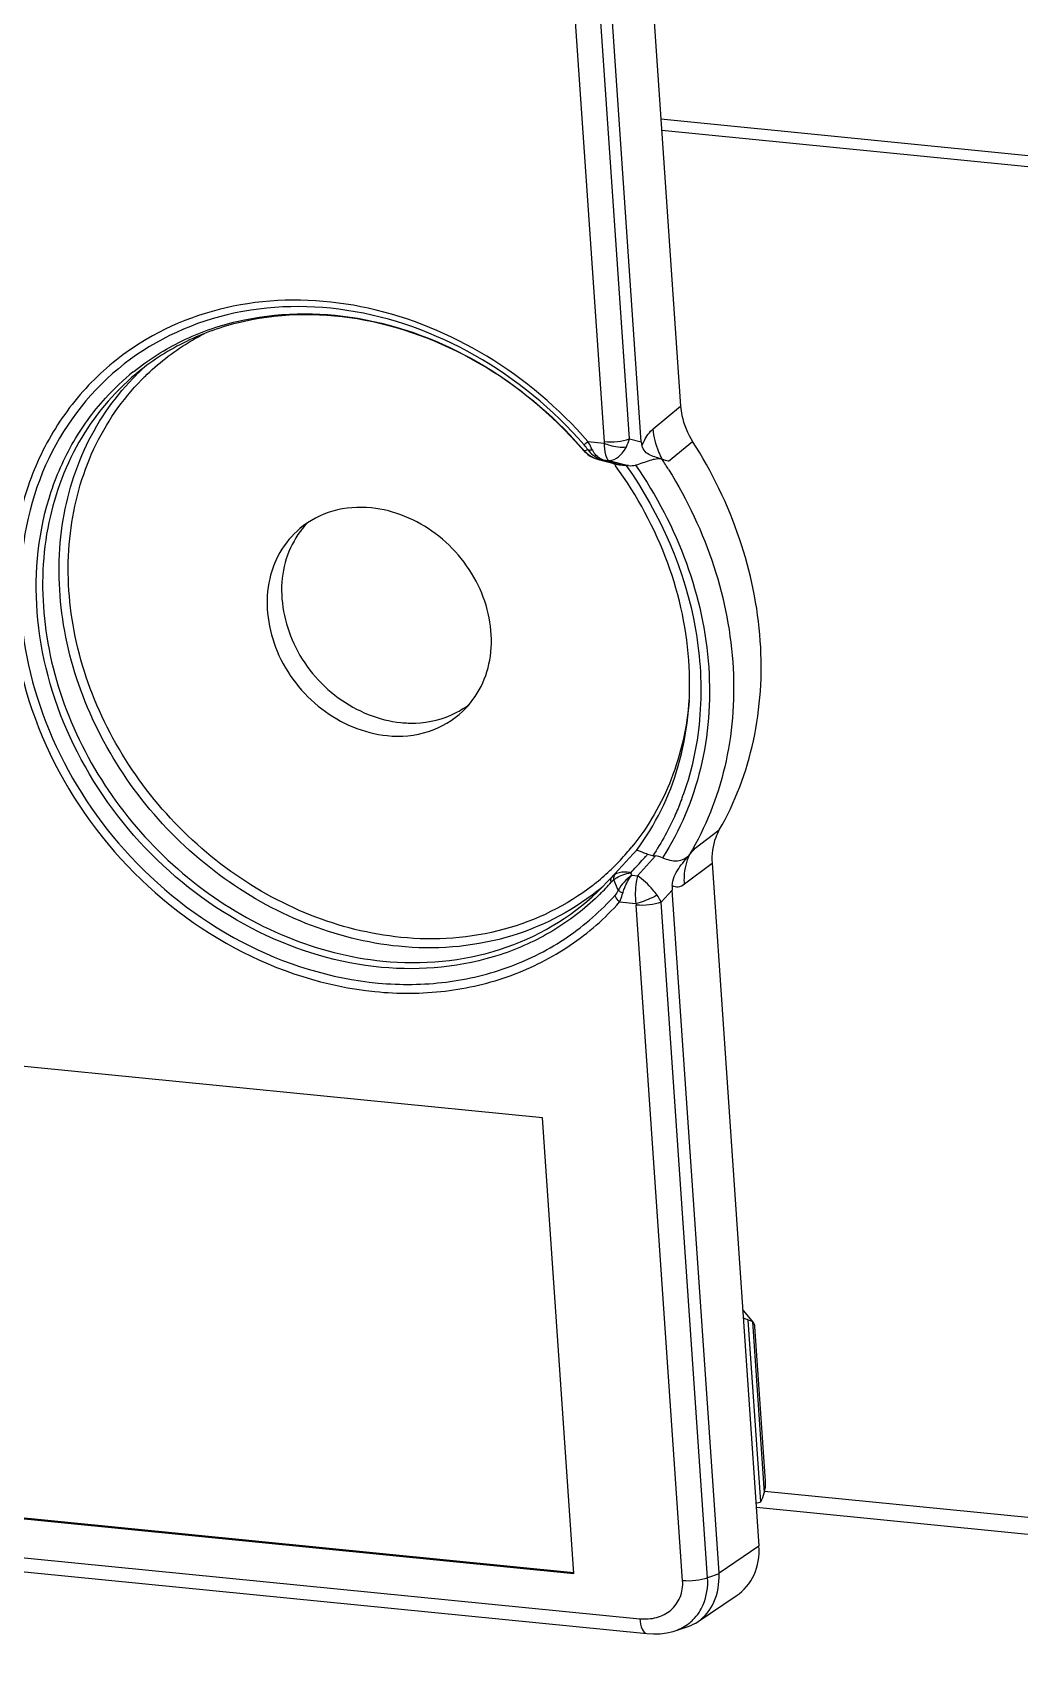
# Model space of a CAD drawing. Extents: x -425 to 6552, y -3049 to 3105.
# Drawn here: x -155.1 to -137, y -1707.24 to -1677.41 of the extents above; entities that cross this region are included whole.
import ezdxf

# ---------------------------------------------------------------- set-up
doc = ezdxf.new("R2010")
doc.units = 0
doc.layers.get('0').update_dxf_attribs({"linetype": 'CONTINUOUS'})

msp = doc.modelspace()

# ---------------------------------------------------------------- linework, layer by layer
at = {"color": 7, "linetype": 'CONTINUOUS'}
for p, q in [((-146.261, -1639.949), (-143.216, -1684.267)), ((-143.937, -1684.918), (-146.983, -1640.599)), ((-144.156, -1684.861), (-145.28, -1668.499)), ((-144.614, -1684.916), (-145.739, -1668.554)), ((-116.03, -1681.737), (-143.577, -1679.006)), ((-116.235, -1681.919), (-143.563, -1679.21)), ((-153.253, -1683.637), (-153.242, -1683.628)), ((-153.253, -1683.637), (-153.242, -1683.628)), ((-153.205, -1683.676), (-153.206, -1683.676)), ((-153.193, -1683.688), (-153.186, -1683.68)), ((-153.193, -1683.688), (-153.186, -1683.68)), ((-143.72, -1684.68), (-143.216, -1684.267)), ((-144.915, -1684.913), (-144.617, -1684.942)), ((-144.156, -1684.861), (-143.937, -1684.918)), ((-143.438, -1685.276), (-142.997, -1684.912)), ((-144.982, -1685.083), (-144.961, -1685.076)), ((-144.982, -1685.083), (-144.961, -1685.076)), ((-144.961, -1685.076), (-144.929, -1685.066)), ((-144.929, -1685.066), (-144.917, -1685.062)), ((-144.929, -1685.066), (-144.917, -1685.062)), ((-144.651, -1685.254), (-144.643, -1685.252)), ((-144.643, -1685.252), (-144.638, -1685.25)), ((-144.638, -1685.25), (-144.635, -1685.249)), ((-144.635, -1685.249), (-144.532, -1685.259)), ((-144.532, -1685.259), (-144.172, -1685.354)), ((-144.532, -1685.291), (-144.442, -1685.315)), ((-144.442, -1685.315), (-144.372, -1685.333)), ((-144.172, -1685.354), (-144.218, -1685.349)), ((-142.951, -1692.367), (-142.507, -1692.034)), ((-143.68, -1692.51), (-144.009, -1692.875)), ((-143.727, -1692.506), (-143.68, -1692.51)), ((-143.146, -1693.025), (-142.64, -1692.644)), ((-142.64, -1692.644), (-141.78, -1705.161)), ((-144.738, -1693.168), (-144.478, -1692.899)), ((-144.464, -1692.883), (-144.478, -1692.899)), ((-144.362, -1693.141), (-144.442, -1692.951)), ((-144.112, -1692.865), (-144.131, -1692.819)), ((-144.112, -1692.865), (-144.009, -1692.875)), ((-143.372, -1693.136), (-143.572, -1693.357)), ((-142.512, -1705.653), (-143.372, -1693.136)), ((-144.335, -1693.355), (-144.037, -1693.384)), ((-143.179, -1705.799), (-144.031, -1693.412)), ((-142.721, -1705.745), (-143.572, -1693.357)), ((-145.749, -1697.314), (-156.199, -1696.278)), ((-145.175, -1705.664), (-145.749, -1697.314)), ((-142.069, -1700.843), (-141.883, -1701.07)), ((-141.746, -1704.35), (-141.975, -1701.024)), ((-141.898, -1701.054), (-141.683, -1704.189)), ((-141.883, -1701.07), (-141.898, -1701.054)), ((-141.66, -1703.973), (-141.855, -1701.139)), ((-141.679, -1704.155), (-97.227, -1708.562)), ((-158.002, -1704.392), (-145.175, -1705.664)), ((-157.984, -1704.377), (-145.174, -1705.647)), ((-141.828, -1704.453), (-96.642, -1708.933)), ((-159.507, -1705.215), (-143.835, -1706.769)), ((-158.948, -1705.01), (-143.963, -1706.496)), ((-142.512, -1705.653), (-141.78, -1705.161)), ((-142.511, -1705.675), (-142.721, -1705.745)), ((-142.897, -1706.548), (-142.197, -1706.078)), ((-143.316, -1706.715), (-143.076, -1706.636))]:
    msp.add_line(p, q, dxfattribs=at)
for points in [[(-145.04, -1685.03), (-145.03, -1685.041), (-145.009, -1685.063), (-144.99, -1685.084), (-144.976, -1685.098)], [(-144.976, -1685.098), (-144.956, -1685.117), (-144.916, -1685.15)], [(-144.916, -1685.15), (-144.873, -1685.179), (-144.826, -1685.205), (-144.776, -1685.225), (-144.722, -1685.242)], [(-144.722, -1685.242), (-144.607, -1685.272), (-144.532, -1685.291)], [(-144.027, -1692.409), (-144.084, -1692.473), (-144.152, -1692.548), (-144.219, -1692.622), (-144.287, -1692.695), (-144.354, -1692.767), (-144.42, -1692.838), (-144.464, -1692.883)], [(-143.835, -1706.769), (-143.713, -1706.775), (-143.59, -1706.771), (-143.47, -1706.754), (-143.355, -1706.727), (-143.316, -1706.715)]]:
    msp.add_lwpolyline(points, dxfattribs=at)
for centre, radius, start, end in [((-150.359, -1687.21), 4.598, 129.0045, 137.7088), ((-150.007, -1686.901), 4.525, 132.2002, 134.6197), ((-149.932, -1686.884), 4.434, 134.5717, 135.5395), ((-144.597, -1684.729), 0.524, 222.5952, 224.2392), ((-144.59, -1684.722), 0.533, 224.2615, 232.8859), ((-144.493, -1684.751), 0.526, 216.2618, 217.9187), ((-144.58, -1684.708), 0.551, 232.949, 247.726), ((-144.497, -1684.754), 0.522, 217.9185, 219.5798), ((-144.376, -1684.833), 0.514, 206.6739, 208.1962), ((-144.575, -1684.694), 0.566, 247.7643, 262.2182), ((-144.612, -1684.81), 0.446, 255.7393, 264.9293), ((-158.014, -1737.396), 53.827, 75.5025, 75.6259), ((-144.547, -1684.828), 0.431, 256.2874, 258.1398), ((-146.272, -1695.143), 10.266, 73.9731, 74.6475), ((-150.573, -1689.867), 8.405, 31.8917, 33.378), ((-157.858, -1736.792), 53.203, 75.253, 75.5027), ((-150.502, -1689.79), 7.535, 36.0169, 36.4434), ((-144.396, -1686.844), 1.504, 86.3637, 86.9039), ((-148.076, -1688.446), 1.619, 296.9565, 307.4674), ((-148.139, -1689.618), 5.277, 339.4745, 340.4079), ((-147.591, -1689.517), 4.485, 319.002, 320.9231), ((-155.433, -1681.529), 16.531, 318.4798, 319.0361), ((-147.552, -1689.553), 4.432, 312.8471, 314.5713), ((-147.567, -1689.538), 4.453, 314.5761, 319.0042), ((-156.896, -1680.79), 17.539, 316.6991, 317.6862), ((-157.157, -1680.551), 17.893, 317.6838, 318.0095), ((-157.242, -1680.475), 18.007, 318.0093, 318.1716), ((-147.561, -1689.543), 4.446, 307.9142, 312.5782), ((-147.92, -1689.946), 4.589, 314.6656, 318.4093), ((-147.554, -1689.551), 4.435, 312.5808, 312.8472), ((-144.319, -1692.916), 0.119, 142.2913, 147.8016), ((-147.588, -1689.614), 4.539, 308.7327, 310.1779), ((-147.924, -1689.942), 4.594, 314.0479, 314.666), ((-147.585, -1689.617), 4.535, 310.178, 310.7088), ((-143.589, -1705.911), 0.851, 314.5827, 326.657), ((-143.308, -1705.936), 0.737, 288.2885, 303.85), ((-143.569, -1705.93), 0.824, 308.2785, 314.5011)]:
    msp.add_arc(centre, radius, start, end, dxfattribs=at)
for centre, major_axis, ratio, start_param, end_param in [((-144.314, -1684.793), (-0.399, 0.493), 0.68344, -3.735971, -3.462824), ((-143.747, -1693.051), (0.142, 0.527), 0.924306, -0.12021, 0.152937), ((-142.557, -1700.923), (0.518, 0.005), 0.436101, 0.337901, 0.378142), ((-142.216, -1701.338), (0.489, -0.158), 0.751288, 1.309578, 1.509069), ((-142.092, -1701.489), (0.152, 0.459), 0.481338, 6.079152, 6.432663), ((-141.909, -1704.146), (0.156, 0.467), 0.465076, -1.862749, -1.509238), ((-142.034, -1703.983), (0.487, -0.174), 0.741936, -0.902608, -0.703117), ((-142.954, -1705.042), (-0.856, 0.959), 0.842344, -3.257588, -2.315427), ((-145.161, -1706.523), (2.617, 1.014), 0.410659, -0.145379, -0.12683)]:
    msp.add_ellipse(centre, major_axis=major_axis, ratio=ratio, start_param=start_param, end_param=end_param, dxfattribs=at)
for points, knots in [([(-144.915, -1684.913), (-145.447, -1684.304), (-146.682, -1683.257), (-148.871, -1682.351), (-151.137, -1682.236), (-152.537, -1682.738), (-153.129, -1683.111)], [0, 0, 0, 0, 0.266891, 0.524983, 0.768916, 1, 1, 1, 1]), ([(-144.986, -1684.975), (-145.554, -1684.324), (-146.889, -1683.223), (-149.261, -1682.361), (-151.677, -1682.447), (-153.752, -1683.531), (-155.092, -1685.45), (-155.48, -1687.834), (-154.92, -1690.294), (-153.992, -1691.754), (-153.416, -1692.398)], [0, 0, 0, 0, 0.134478, 0.26372, 0.384995, 0.500177, 0.615262, 0.736336, 0.865465, 1, 1, 1, 1]), ([(-153.242, -1683.628), (-152.97, -1683.409), (-152.367, -1683.029), (-150.997, -1682.546), (-149.06, -1682.52), (-146.829, -1683.364), (-145.572, -1684.411), (-145.035, -1685.026)], [0, 0, 0, 0, 0.114716, 0.231401, 0.473857, 0.731899, 1, 1, 1, 1]), ([(-145.04, -1685.03), (-145.577, -1684.413), (-146.837, -1683.366), (-149.069, -1682.531), (-150.998, -1682.572), (-152.351, -1683.069), (-152.94, -1683.455), (-153.206, -1683.676)], [0, 0, 0, 0, 0.269685, 0.528465, 0.77026, 0.88617, 1, 1, 1, 1]), ([(-153.129, -1683.111), (-153.473, -1683.327), (-154.112, -1683.849), (-154.847, -1684.853), (-155.326, -1686.029), (-155.6, -1687.775), (-155.205, -1690.092), (-154.222, -1691.717), (-153.598, -1692.433)], [0, 0, 0, 0, 0.115466, 0.231621, 0.350357, 0.473006, 0.730147, 1, 1, 1, 1]), ([(-153.044, -1683.725), (-152.802, -1683.487), (-152.441, -1683.205), (-152.045, -1682.983), (-151.944, -1682.931)], [0, 0, 0, 0, 0.748591, 1, 1, 1, 1]), ([(-153.206, -1683.676), (-153.622, -1684.024), (-154.345, -1684.893), (-154.919, -1686.516), (-154.954, -1688.307), (-154.46, -1690.103), (-153.489, -1691.752), (-152.126, -1693.112), (-150.49, -1694.065), (-149.278, -1694.379), (-148.677, -1694.439)], [0, 0, 0, 0, 0.112755, 0.228981, 0.351035, 0.479038, 0.611098, 0.744089, 0.874609, 1, 1, 1, 1]), ([(-148.387, -1694.168), (-148.969, -1694.11), (-150.142, -1693.812), (-151.735, -1692.909), (-153.079, -1691.618), (-154.063, -1690.045), (-154.606, -1688.316), (-154.657, -1686.572), (-154.201, -1684.959), (-153.568, -1684.059), (-153.193, -1683.688)], [0, 0, 0, 0, 0.124913, 0.254846, 0.387354, 0.51926, 0.647553, 0.770252, 0.887123, 1, 1, 1, 1]), ([(-148.345, -1694.004), (-148.912, -1693.947), (-150.056, -1693.658), (-151.61, -1692.781), (-152.924, -1691.526), (-153.891, -1689.995), (-154.431, -1688.312), (-154.493, -1686.61), (-154.064, -1685.031), (-153.458, -1684.146), (-153.097, -1683.778)], [0, 0, 0, 0, 0.124833, 0.254671, 0.387099, 0.518975, 0.647309, 0.770108, 0.887088, 1, 1, 1, 1]), ([(-144.729, -1693.244), (-144.98, -1693.487), (-145.543, -1693.918), (-146.856, -1694.516), (-148.769, -1694.697), (-151.04, -1694.012), (-153.023, -1692.564), (-154.455, -1690.553), (-155.142, -1688.25), (-154.986, -1686.305), (-154.415, -1684.957), (-153.997, -1684.375), (-153.76, -1684.116)], [0, 0, 0, 0, 0.057293, 0.115246, 0.235157, 0.362954, 0.496607, 0.631158, 0.761226, 0.883607, 0.942382, 1, 1, 1, 1]), ([(-143.216, -1684.267), (-143.212, -1684.323), (-143.181, -1684.55), (-143.09, -1684.767), (-142.997, -1684.912)], [0, 0, 0, 0, 0.244221, 1, 1, 1, 1]), ([(-144.987, -1684.974), (-144.983, -1684.971), (-144.959, -1684.951), (-144.936, -1684.93), (-144.915, -1684.913)], [0, 0, 0, 0, 0.141675, 1, 1, 1, 1]), ([(-144.836, -1685.063), (-144.842, -1685.051), (-144.867, -1685.001), (-144.894, -1684.951), (-144.915, -1684.913)], [0, 0, 0, 0, 0.235261, 1, 1, 1, 1]), ([(-144.617, -1684.942), (-144.584, -1684.957), (-144.454, -1685.003), (-144.312, -1685.024), (-144.211, -1685.011)], [0, 0, 0, 0, 0.260959, 1, 1, 1, 1]), ([(-144.617, -1684.942), (-144.616, -1685.013), (-144.608, -1685.119), (-144.568, -1685.24), (-144.533, -1685.259)], [0, 0, 0, 0, 0.638739, 1, 1, 1, 1]), ([(-144.614, -1684.915), (-144.535, -1684.923), (-144.379, -1684.92), (-144.225, -1684.888), (-144.156, -1684.861)], [0, 0, 0, 0, 0.517768, 1, 1, 1, 1]), ([(-143.926, -1684.99), (-143.912, -1684.957), (-143.859, -1684.845), (-143.789, -1684.736), (-143.72, -1684.68)], [0, 0, 0, 0, 0.287361, 1, 1, 1, 1]), ([(-143.549, -1685.242), (-143.574, -1685.198), (-143.659, -1685.021), (-143.709, -1684.826), (-143.72, -1684.68)], [0, 0, 0, 0, 0.256622, 1, 1, 1, 1]), ([(-142.507, -1692.034), (-142.216, -1691.528), (-141.788, -1690.389), (-141.673, -1688.537), (-142.067, -1686.649), (-142.641, -1685.468), (-142.997, -1684.912)], [0, 0, 0, 0, 0.23426, 0.479074, 0.735169, 1, 1, 1, 1]), ([(-145.04, -1685.03), (-145.039, -1685.03), (-145.037, -1685.028), (-145.036, -1685.027), (-145.035, -1685.026)], [0, 0, 0, 0, 0.253864, 1, 1, 1, 1]), ([(-144.976, -1685.098), (-144.978, -1685.096), (-144.981, -1685.092), (-144.982, -1685.086), (-144.982, -1685.083)], [0, 0, 0, 0, 0.468535, 1, 1, 1, 1]), ([(-144.917, -1685.062), (-144.912, -1685.064), (-144.886, -1685.072), (-144.857, -1685.068), (-144.836, -1685.063)], [0, 0, 0, 0, 0.203872, 1, 1, 1, 1]), ([(-144.635, -1685.249), (-144.647, -1685.246), (-144.695, -1685.228), (-144.737, -1685.196), (-144.763, -1685.168)], [0, 0, 0, 0, 0.237597, 1, 1, 1, 1]), ([(-144.532, -1685.259), (-144.515, -1685.26), (-144.436, -1685.251), (-144.365, -1685.204), (-144.322, -1685.162)], [0, 0, 0, 0, 0.226816, 1, 1, 1, 1]), ([(-144.322, -1685.162), (-144.311, -1685.151), (-144.268, -1685.106), (-144.234, -1685.053), (-144.211, -1685.011)], [0, 0, 0, 0, 0.236739, 1, 1, 1, 1]), ([(-143.547, -1685.242), (-143.622, -1685.222), (-143.8, -1685.257), (-143.952, -1685.326), (-144.041, -1685.347)], [0, 0, 0, 0, 0.460005, 1, 1, 1, 1]), ([(-143.547, -1685.242), (-143.622, -1685.215), (-143.738, -1685.19), (-143.876, -1685.104), (-143.917, -1685.03), (-143.926, -1684.99)], [0, 0, 0, 0, 0.501321, 0.740351, 1, 1, 1, 1]), ([(-144.028, -1692.41), (-143.68, -1691.949), (-143.146, -1690.854), (-142.962, -1688.997), (-143.374, -1687.083), (-144.012, -1685.904), (-144.408, -1685.359)], [0, 0, 0, 0, 0.230086, 0.473287, 0.731265, 1, 1, 1, 1]), ([(-144.218, -1685.349), (-143.587, -1686.238), (-142.914, -1687.779), (-142.795, -1689.902), (-143, -1690.917), (-143.167, -1691.388)], [0, 0, 0, 0, 0.516357, 0.763288, 1, 1, 1, 1]), ([(-144.041, -1685.347), (-143.657, -1685.901), (-143.035, -1687.091), (-142.612, -1689.015), (-142.748, -1690.902), (-143.226, -1692.046), (-143.547, -1692.544)], [0, 0, 0, 0, 0.265633, 0.522262, 0.766712, 1, 1, 1, 1]), ([(-143.437, -1685.427), (-143.091, -1685.983), (-142.536, -1687.16), (-142.172, -1689.037), (-142.315, -1690.871), (-142.759, -1691.991), (-143.056, -1692.487)], [0, 0, 0, 0, 0.26501, 0.521093, 0.765779, 1, 1, 1, 1]), ([(-148.886, -1686.13), (-149.122, -1686.107), (-149.597, -1686.141), (-150.022, -1686.363), (-150.196, -1686.508)], [0, 0, 0, 0, 0.511531, 1, 1, 1, 1]), ([(-147.211, -1689.858), (-147.075, -1689.728), (-146.843, -1689.412), (-146.611, -1688.639), (-146.765, -1687.773), (-147.219, -1687.043), (-147.839, -1686.438), (-148.467, -1686.172), (-148.886, -1686.13)], [0, 0, 0, 0, 0.113376, 0.23065, 0.480162, 0.612745, 0.746014, 1, 1, 1, 1]), ([(-150.058, -1686.404), (-150.186, -1686.537), (-150.401, -1686.856), (-150.606, -1687.624), (-150.394, -1688.687), (-149.573, -1689.683), (-148.754, -1690.026), (-148.344, -1690.066)], [0, 0, 0, 0, 0.113689, 0.231513, 0.482028, 0.746006, 1, 1, 1, 1]), ([(-150.196, -1686.508), (-150.344, -1686.631), (-150.598, -1686.938), (-150.874, -1687.713), (-150.744, -1688.603), (-150.296, -1689.357), (-149.67, -1689.985), (-149.028, -1690.263), (-148.599, -1690.305)], [0, 0, 0, 0, 0.11333, 0.230147, 0.478838, 0.611571, 0.745243, 1, 1, 1, 1]), ([(-143.059, -1689.654), (-143.1, -1690.148), (-143.313, -1691.113), (-143.807, -1691.973), (-144.109, -1692.345)], [0, 0, 0, 0, 0.509101, 1, 1, 1, 1]), ([(-148.599, -1690.305), (-148.346, -1690.33), (-147.833, -1690.287), (-147.387, -1690.025), (-147.211, -1689.858)], [0, 0, 0, 0, 0.511707, 1, 1, 1, 1]), ([(-148.344, -1690.066), (-148.256, -1690.075), (-147.914, -1690.087), (-147.567, -1690.004), (-147.342, -1689.889)], [0, 0, 0, 0, 0.258731, 1, 1, 1, 1]), ([(-143.197, -1691.469), (-143.231, -1691.561), (-143.378, -1691.921), (-143.565, -1692.264), (-143.727, -1692.506)], [0, 0, 0, 0, 0.252512, 1, 1, 1, 1]), ([(-142.507, -1692.034), (-142.533, -1692.078), (-142.623, -1692.268), (-142.651, -1692.486), (-142.64, -1692.644)], [0, 0, 0, 0, 0.243459, 1, 1, 1, 1]), ([(-153.416, -1692.398), (-152.808, -1693.078), (-151.379, -1694.212), (-149.225, -1694.889), (-147.525, -1694.87), (-146.337, -1694.586), (-145.273, -1694.042), (-144.678, -1693.52), (-144.419, -1693.23)], [0, 0, 0, 0, 0.269567, 0.526998, 0.649887, 0.768803, 0.884927, 1, 1, 1, 1]), ([(-143.824, -1692.483), (-143.852, -1692.472), (-143.9, -1692.452), (-143.963, -1692.425), (-143.999, -1692.411), (-144.023, -1692.405), (-144.027, -1692.409)], [0, 0, 0, 0, 0.416731, 0.725231, 0.917209, 1, 1, 1, 1]), ([(-153.598, -1692.433), (-152.98, -1693.141), (-151.516, -1694.327), (-149.298, -1695.044), (-147.543, -1695.037), (-146.316, -1694.75), (-145.216, -1694.192), (-144.602, -1693.654), (-144.335, -1693.355)], [0, 0, 0, 0, 0.269547, 0.527112, 0.650038, 0.768938, 0.885, 1, 1, 1, 1]), ([(-143.547, -1692.544), (-143.462, -1692.579), (-143.324, -1692.621), (-143.147, -1692.572), (-143.078, -1692.517), (-143.049, -1692.484)], [0, 0, 0, 0, 0.516276, 0.75852, 1, 1, 1, 1]), ([(-143.372, -1693.055), (-143.365, -1692.943), (-143.268, -1692.729), (-143.116, -1692.57), (-143.049, -1692.484)], [0, 0, 0, 0, 0.508241, 1, 1, 1, 1]), ([(-143.146, -1693.025), (-143.149, -1692.978), (-143.15, -1692.795), (-143.108, -1692.611), (-143.051, -1692.488)], [0, 0, 0, 0, 0.259404, 1, 1, 1, 1]), ([(-144.488, -1692.992), (-144.491, -1692.983), (-144.498, -1692.952), (-144.493, -1692.915), (-144.478, -1692.899)], [0, 0, 0, 0, 0.299004, 1, 1, 1, 1]), ([(-144.442, -1692.951), (-144.442, -1692.942), (-144.442, -1692.908), (-144.433, -1692.874), (-144.42, -1692.853)], [0, 0, 0, 0, 0.270871, 1, 1, 1, 1]), ([(-144.278, -1692.809), (-144.291, -1692.81), (-144.337, -1692.815), (-144.383, -1692.827), (-144.413, -1692.843)], [0, 0, 0, 0, 0.275849, 1, 1, 1, 1]), ([(-144.131, -1692.819), (-144.144, -1692.816), (-144.193, -1692.809), (-144.242, -1692.807), (-144.278, -1692.809)], [0, 0, 0, 0, 0.264732, 1, 1, 1, 1]), ([(-144.277, -1693.196), (-144.268, -1693.165), (-144.229, -1693.048), (-144.169, -1692.937), (-144.112, -1692.865)], [0, 0, 0, 0, 0.255764, 1, 1, 1, 1]), ([(-144.009, -1692.875), (-144.019, -1692.913), (-144.052, -1693.08), (-144.053, -1693.254), (-144.037, -1693.384)], [0, 0, 0, 0, 0.229116, 1, 1, 1, 1]), ([(-143.646, -1693.232), (-143.672, -1693.197), (-143.778, -1693.064), (-143.904, -1692.945), (-144.009, -1692.875)], [0, 0, 0, 0, 0.257608, 1, 1, 1, 1]), ([(-148.677, -1694.439), (-147.958, -1694.51), (-146.507, -1694.387), (-145.24, -1693.646), (-144.741, -1693.171)], [0, 0, 0, 0, 0.511686, 1, 1, 1, 1]), ([(-144.748, -1693.155), (-145.237, -1693.547), (-146.42, -1694.142), (-147.734, -1694.233), (-148.387, -1694.168)], [0, 0, 0, 0, 0.48859, 1, 1, 1, 1]), ([(-144.829, -1693.05), (-145.306, -1693.422), (-146.451, -1693.983), (-147.716, -1694.066), (-148.345, -1694.004)], [0, 0, 0, 0, 0.488662, 1, 1, 1, 1]), ([(-144.335, -1693.355), (-144.345, -1693.345), (-144.38, -1693.309), (-144.408, -1693.265), (-144.419, -1693.23)], [0, 0, 0, 0, 0.271263, 1, 1, 1, 1]), ([(-144.277, -1693.196), (-144.285, -1693.191), (-144.315, -1693.175), (-144.344, -1693.156), (-144.362, -1693.141)], [0, 0, 0, 0, 0.288713, 1, 1, 1, 1]), ([(-144.335, -1693.355), (-144.33, -1693.342), (-144.307, -1693.291), (-144.288, -1693.237), (-144.277, -1693.196)], [0, 0, 0, 0, 0.236605, 1, 1, 1, 1]), ([(-143.646, -1693.232), (-143.676, -1693.248), (-143.802, -1693.309), (-143.934, -1693.358), (-144.037, -1693.384)], [0, 0, 0, 0, 0.24339, 1, 1, 1, 1]), ([(-143.572, -1693.357), (-143.577, -1693.346), (-143.598, -1693.303), (-143.625, -1693.262), (-143.646, -1693.232)], [0, 0, 0, 0, 0.236579, 1, 1, 1, 1]), ([(-143.372, -1693.055), (-143.338, -1693.072), (-143.255, -1693.088), (-143.18, -1693.051), (-143.146, -1693.025)], [0, 0, 0, 0, 0.471593, 1, 1, 1, 1]), ([(-143.572, -1693.357), (-143.642, -1693.384), (-143.795, -1693.416), (-143.951, -1693.42), (-144.031, -1693.412)], [0, 0, 0, 0, 0.482232, 1, 1, 1, 1]), ([(-143.963, -1706.496), (-143.862, -1706.506), (-143.657, -1706.493), (-143.383, -1706.357), (-143.201, -1706.108), (-143.172, -1705.902), (-143.179, -1705.799)], [0, 0, 0, 0, 0.255934, 0.500006, 0.743187, 1, 1, 1, 1]), ([(-142.721, -1705.745), (-142.79, -1705.772), (-142.944, -1705.804), (-143.099, -1705.807), (-143.179, -1705.799)], [0, 0, 0, 0, 0.482232, 1, 1, 1, 1]), ([(-142.897, -1706.548), (-142.77, -1706.462), (-142.556, -1706.187), (-142.506, -1705.85), (-142.511, -1705.675)], [0, 0, 0, 0, 0.467332, 1, 1, 1, 1]), ([(-142.878, -1706.379), (-142.849, -1706.335), (-142.744, -1706.141), (-142.711, -1705.912), (-142.721, -1705.745)], [0, 0, 0, 0, 0.23862, 1, 1, 1, 1]), ([(-143.963, -1706.496), (-143.959, -1706.562), (-143.948, -1706.663), (-143.873, -1706.765), (-143.835, -1706.769)], [0, 0, 0, 0, 0.629949, 1, 1, 1, 1])]:
    msp.add_open_spline(points, degree=3, knots=knots, dxfattribs=at)
for points in [[(-144.617, -1684.942), (-144.614, -1684.934), (-144.614, -1684.925), (-144.614, -1684.916)], [(-144.211, -1685.011), (-144.187, -1684.963), (-144.168, -1684.912), (-144.156, -1684.861)], [(-143.937, -1684.918), (-143.935, -1684.942), (-143.932, -1684.966), (-143.926, -1684.99)], [(-144.982, -1685.083), (-145.001, -1685.065), (-145.018, -1685.046), (-145.035, -1685.026)], [(-144.917, -1685.062), (-144.938, -1685.031), (-144.961, -1685.003), (-144.986, -1684.975)], [(-144.899, -1685.086), (-144.868, -1685.124), (-144.831, -1685.157), (-144.79, -1685.184)], [(-144.763, -1685.168), (-144.789, -1685.141), (-144.811, -1685.109), (-144.829, -1685.075)], [(-144.79, -1685.184), (-144.747, -1685.212), (-144.699, -1685.234), (-144.649, -1685.246)], [(-144.372, -1685.333), (-144.353, -1685.338), (-144.334, -1685.341), (-144.315, -1685.342)], [(-144.3, -1685.343), (-144.273, -1685.344), (-144.246, -1685.347), (-144.218, -1685.349)], [(-143.727, -1692.506), (-143.76, -1692.503), (-143.793, -1692.496), (-143.824, -1692.483)], [(-144.472, -1692.975), (-144.477, -1692.981), (-144.483, -1692.986), (-144.488, -1692.992)], [(-144.457, -1692.962), (-144.462, -1692.966), (-144.467, -1692.971), (-144.472, -1692.975)], [(-144.413, -1692.843), (-144.432, -1692.854), (-144.449, -1692.868), (-144.464, -1692.883)], [(-144.442, -1692.951), (-144.447, -1692.954), (-144.452, -1692.958), (-144.457, -1692.962)], [(-144.442, -1692.951), (-144.425, -1692.937), (-144.408, -1692.924), (-144.39, -1692.912)], [(-144.39, -1692.912), (-144.355, -1692.89), (-144.317, -1692.871), (-144.278, -1692.857)], [(-144.112, -1692.865), (-144.214, -1692.936), (-144.303, -1693.032), (-144.362, -1693.141)], [(-144.278, -1692.857), (-144.231, -1692.839), (-144.181, -1692.826), (-144.131, -1692.819)], [(-144.362, -1693.141), (-144.376, -1693.173), (-144.396, -1693.203), (-144.419, -1693.23)], [(-143.372, -1693.055), (-143.374, -1693.082), (-143.374, -1693.109), (-143.372, -1693.136)], [(-144.037, -1693.384), (-144.033, -1693.393), (-144.031, -1693.402), (-144.031, -1693.412)], [(-141.855, -1701.139), (-141.857, -1701.114), (-141.867, -1701.089), (-141.883, -1701.07)], [(-141.683, -1704.189), (-141.662, -1704.12), (-141.655, -1704.046), (-141.66, -1703.973)], [(-143.316, -1706.715), (-143.224, -1706.684), (-143.135, -1706.637), (-143.059, -1706.577)]]:
    msp.add_open_spline(points, degree=3, dxfattribs=at)

doc.saveas('drawing.dxf')
